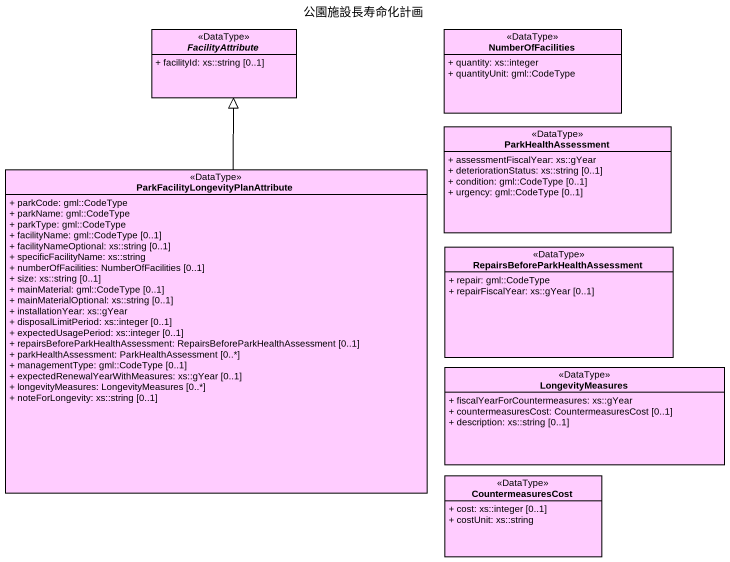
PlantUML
@startuml
title 公園施設長寿命化計画
hide circle
hide empty members
skinparam classAttributeIconSize 0
abstract class FacilityAttribute <<DataType>> #FFCCFF {
  + facilityId: xs::string [0..1]
}
class NumberOfFacilities <<DataType>> #FFCCFF {
  + quantity: xs::integer
  + quantityUnit: gml::CodeType
}
class ParkHealthAssessment <<DataType>> #FFCCFF {
  + assessmentFiscalYear: xs::gYear
  + deteriorationStatus: xs::string [0..1]
  + condition: gml::CodeType [0..1]
  + urgency: gml::CodeType [0..1]
}
class "ParkFacilityLongevityPlanAttribute" as ParkFacilityLongevityPlanAtt <<DataType>> #FFCCFF {
  + parkCode: gml::CodeType
  + parkName: gml::CodeType
  + parkType: gml::CodeType
  + facilityName: gml::CodeType [0..1]
  + facilityNameOptional: xs::string [0..1]
  + specificFacilityName: xs::string
  + numberOfFacilities: NumberOfFacilities [0..1]
  + size: xs::string [0..1]
  + mainMaterial: gml::CodeType [0..1]
  + mainMaterialOptional: xs::string [0..1]
  + installationYear: xs::gYear
  + disposalLimitPeriod: xs::integer [0..1]
  + expectedUsagePeriod: xs::integer [0..1]
  + repairsBeforeParkHealthAssessment: RepairsBeforeParkHealthAssessment [0..1]
  + parkHealthAssessment: ParkHealthAssessment [0..*]
  + managementType: gml::CodeType [0..1]
  + expectedRenewalYearWithMeasures: xs::gYear [0..1]
  + longevityMeasures: LongevityMeasures [0..*]
  + noteForLongevity: xs::string [0..1]
}
class "RepairsBeforeParkHealthAssessment" as RepairsBeforeParkHealthAsses <<DataType>> #FFCCFF {
  + repair: gml::CodeType
  + repairFiscalYear: xs::gYear [0..1]
}
class LongevityMeasures <<DataType>> #FFCCFF {
  + fiscalYearForCountermeasures: xs::gYear
  + countermeasuresCost: CountermeasuresCost [0..1]
  + description: xs::string [0..1]
}
class CountermeasuresCost <<DataType>> #FFCCFF {
  + cost: xs::integer [0..1]
  + costUnit: xs::string
}
ParkFacilityLongevityPlanAtt -up-|> FacilityAttribute
@enduml
